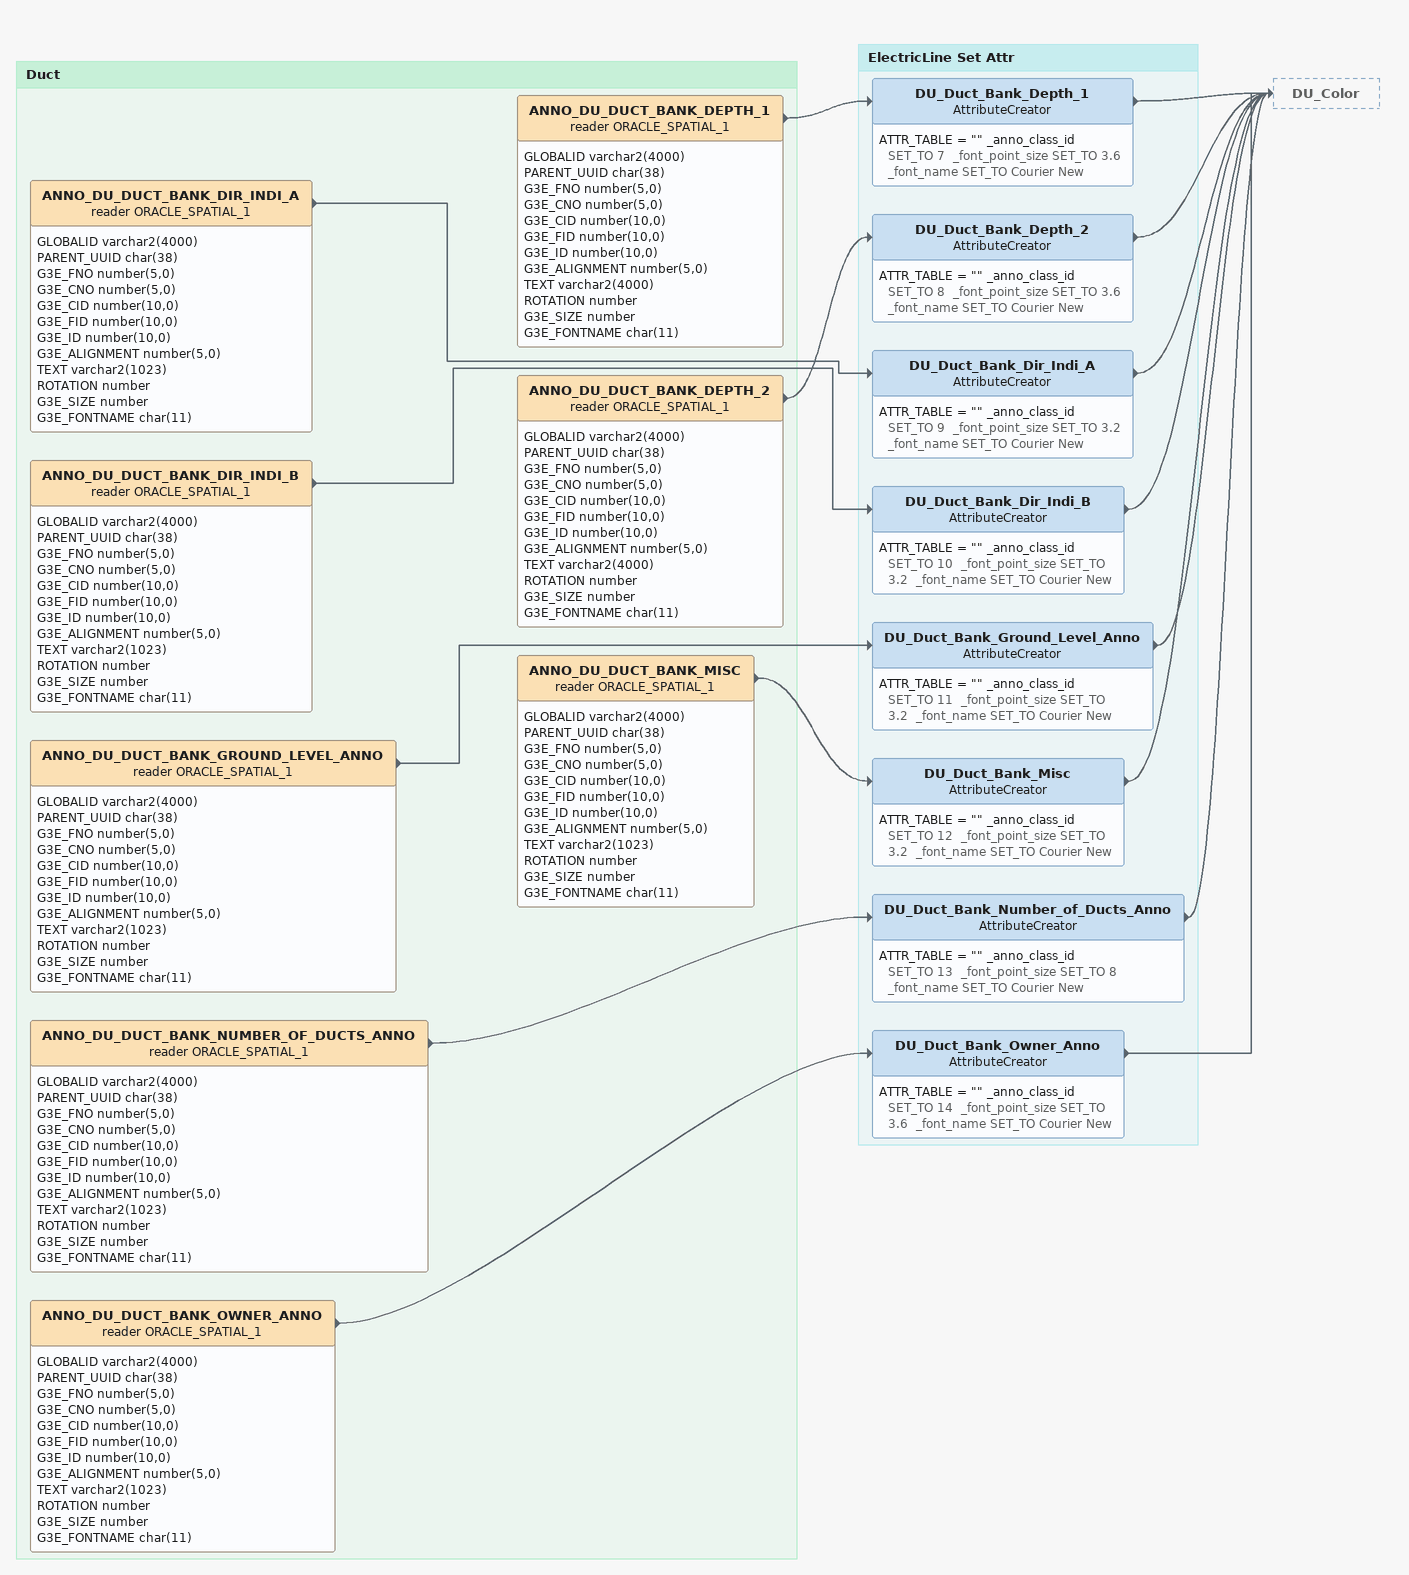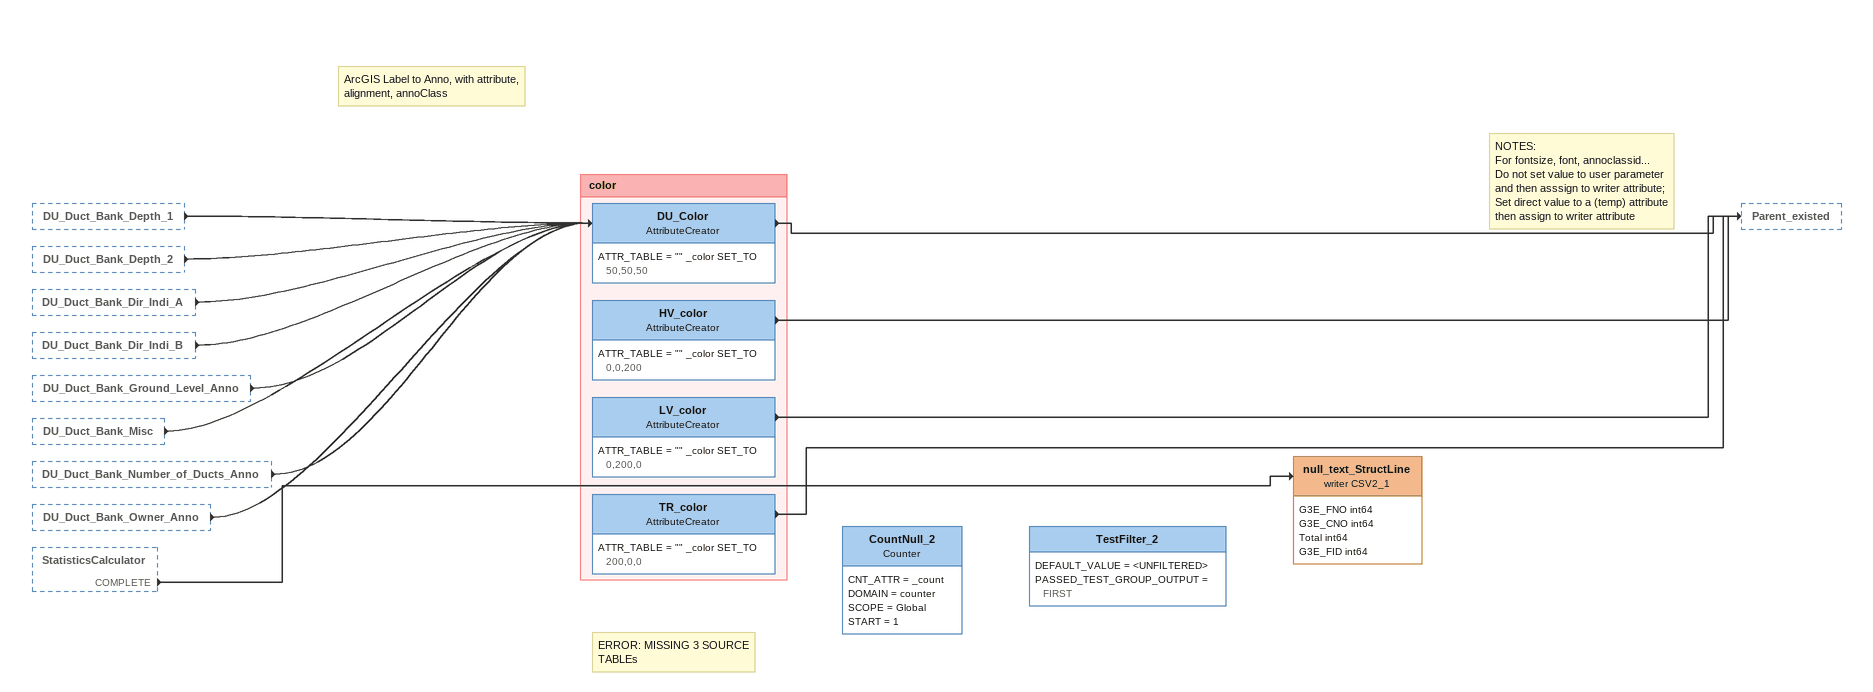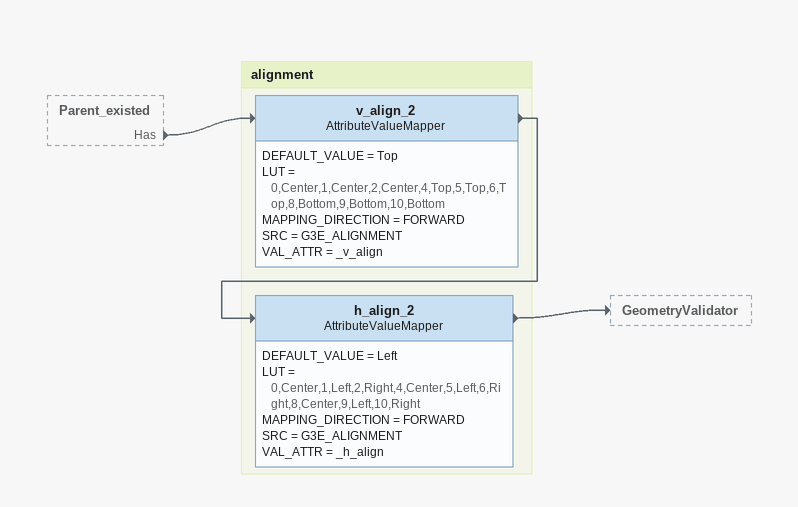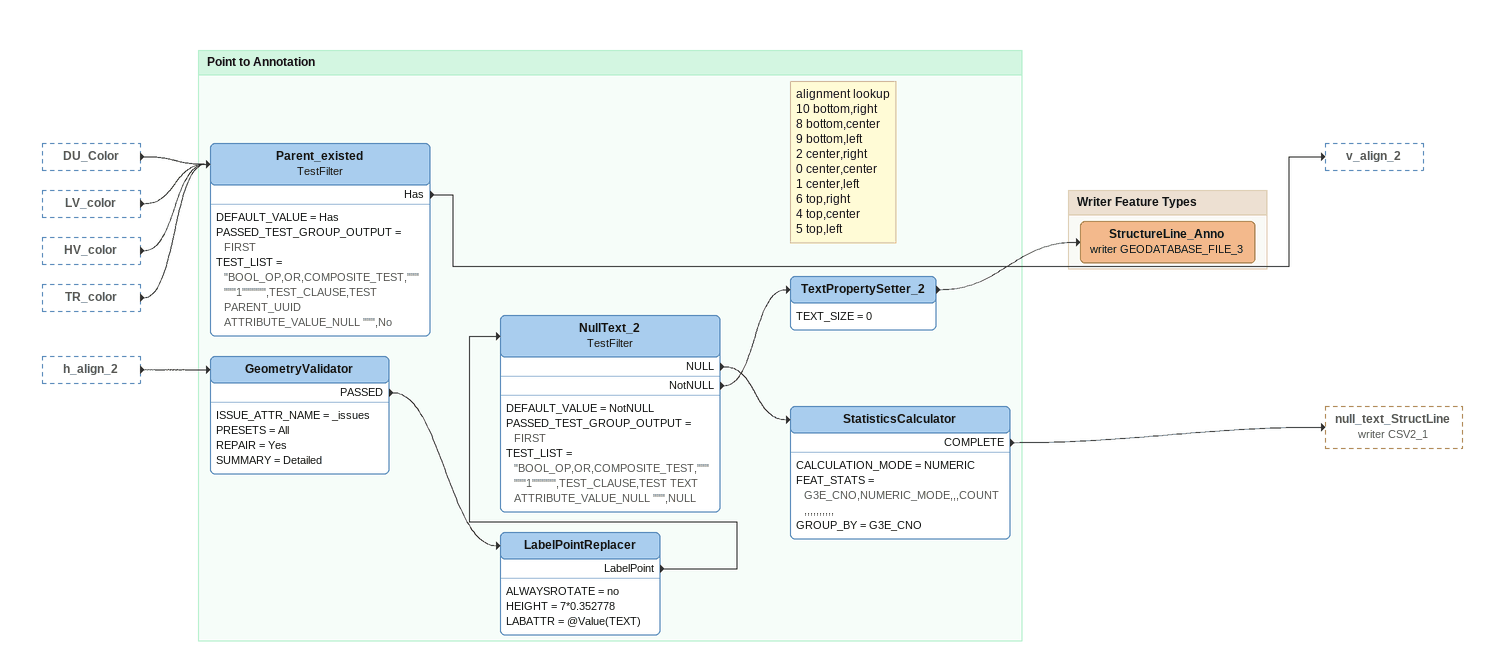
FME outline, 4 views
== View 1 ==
Bookmark: Duct
ANNO_DU_DUCT_BANK_GROUND_LEVEL_ANNO (reader ORACLE_SPATIAL_1)
    attributes: GLOBALID varchar2(4000), PARENT_UUID char(38), G3E_FNO number(5,0), G3E_CNO number(5,0), G3E_CID number(10,0), G3E_FID number(10,0), G3E_ID number(10,0), G3E_ALIGNMENT number(5,0), TEXT varchar2(1023), ROTATION number, G3E_SIZE number, G3E_FONTNAME char(11)
    -> DU_Duct_Bank_Ground_Level_Anno
ANNO_DU_DUCT_BANK_NUMBER_OF_DUCTS_ANNO (reader ORACLE_SPATIAL_1)
    attributes: GLOBALID varchar2(4000), PARENT_UUID char(38), G3E_FNO number(5,0), G3E_CNO number(5,0), G3E_CID number(10,0), G3E_FID number(10,0), G3E_ID number(10,0), G3E_ALIGNMENT number(5,0), TEXT varchar2(1023), ROTATION number, G3E_SIZE number, G3E_FONTNAME char(11)
    -> DU_Duct_Bank_Number_of_Ducts_Anno
ANNO_DU_DUCT_BANK_DIR_INDI_A (reader ORACLE_SPATIAL_1)
    attributes: GLOBALID varchar2(4000), PARENT_UUID char(38), G3E_FNO number(5,0), G3E_CNO number(5,0), G3E_CID number(10,0), G3E_FID number(10,0), G3E_ID number(10,0), G3E_ALIGNMENT number(5,0), TEXT varchar2(1023), ROTATION number, G3E_SIZE number, G3E_FONTNAME char(11)
    -> DU_Duct_Bank_Dir_Indi_A
ANNO_DU_DUCT_BANK_OWNER_ANNO (reader ORACLE_SPATIAL_1)
    attributes: GLOBALID varchar2(4000), PARENT_UUID char(38), G3E_FNO number(5,0), G3E_CNO number(5,0), G3E_CID number(10,0), G3E_FID number(10,0), G3E_ID number(10,0), G3E_ALIGNMENT number(5,0), TEXT varchar2(1023), ROTATION number, G3E_SIZE number, G3E_FONTNAME char(11)
    -> DU_Duct_Bank_Owner_Anno
ANNO_DU_DUCT_BANK_DEPTH_1 (reader ORACLE_SPATIAL_1)
    attributes: GLOBALID varchar2(4000), PARENT_UUID char(38), G3E_FNO number(5,0), G3E_CNO number(5,0), G3E_CID number(10,0), G3E_FID number(10,0), G3E_ID number(10,0), G3E_ALIGNMENT number(5,0), TEXT varchar2(4000), ROTATION number, G3E_SIZE number, G3E_FONTNAME char(11)
    -> DU_Duct_Bank_Depth_1
ANNO_DU_DUCT_BANK_DEPTH_2 (reader ORACLE_SPATIAL_1)
    attributes: GLOBALID varchar2(4000), PARENT_UUID char(38), G3E_FNO number(5,0), G3E_CNO number(5,0), G3E_CID number(10,0), G3E_FID number(10,0), G3E_ID number(10,0), G3E_ALIGNMENT number(5,0), TEXT varchar2(4000), ROTATION number, G3E_SIZE number, G3E_FONTNAME char(11)
    -> DU_Duct_Bank_Depth_2
ANNO_DU_DUCT_BANK_DIR_INDI_B (reader ORACLE_SPATIAL_1)
    attributes: GLOBALID varchar2(4000), PARENT_UUID char(38), G3E_FNO number(5,0), G3E_CNO number(5,0), G3E_CID number(10,0), G3E_FID number(10,0), G3E_ID number(10,0), G3E_ALIGNMENT number(5,0), TEXT varchar2(1023), ROTATION number, G3E_SIZE number, G3E_FONTNAME char(11)
    -> DU_Duct_Bank_Dir_Indi_B
ANNO_DU_DUCT_BANK_MISC (reader ORACLE_SPATIAL_1)
    attributes: GLOBALID varchar2(4000), PARENT_UUID char(38), G3E_FNO number(5,0), G3E_CNO number(5,0), G3E_CID number(10,0), G3E_FID number(10,0), G3E_ID number(10,0), G3E_ALIGNMENT number(5,0), TEXT varchar2(1023), ROTATION number, G3E_SIZE number, G3E_FONTNAME char(11)
    -> DU_Duct_Bank_Misc

Bookmark: ElectricLine Set Attr
DU_Duct_Bank_Ground_Level_Anno: AttributeCreator
    ATTR_TABLE = "" _anno_class_id SET_TO 11  _font_point_size SET_TO 3.2  _font_name SET_TO Courier New
    -> DU_Color
DU_Duct_Bank_Number_of_Ducts_Anno: AttributeCreator
    ATTR_TABLE = "" _anno_class_id SET_TO 13  _font_point_size SET_TO 8  _font_name SET_TO Courier New
    -> DU_Color
DU_Duct_Bank_Dir_Indi_A: AttributeCreator
    ATTR_TABLE = "" _anno_class_id SET_TO 9  _font_point_size SET_TO 3.2  _font_name SET_TO Courier New
    -> DU_Color
DU_Duct_Bank_Owner_Anno: AttributeCreator
    ATTR_TABLE = "" _anno_class_id SET_TO 14  _font_point_size SET_TO 3.6  _font_name SET_TO Courier New
    -> DU_Color
DU_Duct_Bank_Depth_1: AttributeCreator
    ATTR_TABLE = "" _anno_class_id SET_TO 7  _font_point_size SET_TO 3.6  _font_name SET_TO Courier New
    -> DU_Color
DU_Duct_Bank_Depth_2: AttributeCreator
    ATTR_TABLE = "" _anno_class_id SET_TO 8  _font_point_size SET_TO 3.6  _font_name SET_TO Courier New
    -> DU_Color
DU_Duct_Bank_Dir_Indi_B: AttributeCreator
    ATTR_TABLE = "" _anno_class_id SET_TO 10  _font_point_size SET_TO 3.2  _font_name SET_TO Courier New
    -> DU_Color
DU_Duct_Bank_Misc: AttributeCreator
    ATTR_TABLE = "" _anno_class_id SET_TO 12  _font_point_size SET_TO 3.2  _font_name SET_TO Courier New
    -> DU_Color

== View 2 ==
DU_Duct_Bank_Depth_1 [outside]
    -> DU_Color
DU_Duct_Bank_Depth_2 [outside]
    -> DU_Color
DU_Duct_Bank_Dir_Indi_A [outside]
    -> DU_Color
DU_Duct_Bank_Dir_Indi_B [outside]
    -> DU_Color
DU_Duct_Bank_Ground_Level_Anno [outside]
    -> DU_Color
DU_Duct_Bank_Misc [outside]
    -> DU_Color
DU_Duct_Bank_Number_of_Ducts_Anno [outside]
    -> DU_Color
DU_Duct_Bank_Owner_Anno [outside]
    -> DU_Color
StatisticsCalculator [outside]
    COMPLETE -> null_text_StructLine (writer CSV2_1)
Note: NOTES: / For fontsize, font, annoclassid... / Do not set value to user parameter and then asssign to writer attribute; / Set direct value to a (temp) attribute then assign to writer attribute
null_text_StructLine (writer CSV2_1)
    attributes: G3E_FNO int64, G3E_CNO int64, Total int64, G3E_FID int64
Note: ArcGIS Label to Anno, with attribute, alignment, annoClass
Note: ERROR: MISSING 3 SOURCE TABLEs
CountNull_2: Counter
    CNT_ATTR = _count
    DOMAIN = counter
    SCOPE = Global
    START = 1
TestFilter_2
    DEFAULT_VALUE = <UNFILTERED>
    PASSED_TEST_GROUP_OUTPUT = FIRST

Bookmark: color
DU_Color: AttributeCreator
    ATTR_TABLE = "" _color SET_TO 50,50,50
    -> Parent_existed
HV_color: AttributeCreator
    ATTR_TABLE = "" _color SET_TO 0,0,200
    -> Parent_existed
LV_color: AttributeCreator
    ATTR_TABLE = "" _color SET_TO 0,200,0
    -> Parent_existed
TR_color: AttributeCreator
    ATTR_TABLE = "" _color SET_TO 200,0,0
    -> Parent_existed

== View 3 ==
Parent_existed [outside]
    Has -> v_align_2

Bookmark: alignment
v_align_2: AttributeValueMapper
    DEFAULT_VALUE = Top
    LUT = 0,Center,1,Center,2,Center,4,Top,5,Top,6,Top,8,Bottom,9,Bottom,10,Bottom
    MAPPING_DIRECTION = FORWARD
    SRC = G3E_ALIGNMENT
    VAL_ATTR = _v_align
    -> h_align_2
h_align_2: AttributeValueMapper
    DEFAULT_VALUE = Left
    LUT = 0,Center,1,Left,2,Right,4,Center,5,Left,6,Right,8,Center,9,Left,10,Right
    MAPPING_DIRECTION = FORWARD
    SRC = G3E_ALIGNMENT
    VAL_ATTR = _h_align
    -> GeometryValidator

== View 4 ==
DU_Color [outside]
    -> Parent_existed
LV_color [outside]
    -> Parent_existed
HV_color [outside]
    -> Parent_existed
TR_color [outside]
    -> Parent_existed
h_align_2 [outside]
    -> GeometryValidator

Bookmark: Point to Annotation
Parent_existed: TestFilter
    DEFAULT_VALUE = Has
    PASSED_TEST_GROUP_OUTPUT = FIRST
    TEST_LIST = "BOOL_OP,OR,COMPOSITE_TEST,""""""1"""""",TEST_CLAUSE,TEST PARENT_UUID ATTRIBUTE_VALUE_NULL """,No
    Has -> v_align_2
GeometryValidator
    ISSUE_ATTR_NAME = _issues
    PRESETS = All
    REPAIR = Yes
    SUMMARY = Detailed
    PASSED -> LabelPointReplacer
LabelPointReplacer
    ALWAYSROTATE = no
    HEIGHT = 7*0.352778
    LABATTR = @Value(TEXT)
    LabelPoint -> NullText_2
NullText_2: TestFilter
    DEFAULT_VALUE = NotNULL
    PASSED_TEST_GROUP_OUTPUT = FIRST
    TEST_LIST = "BOOL_OP,OR,COMPOSITE_TEST,""""""1"""""",TEST_CLAUSE,TEST TEXT ATTRIBUTE_VALUE_NULL """,NULL
    NULL -> StatisticsCalculator
    NotNULL -> TextPropertySetter_2
Note: alignment lookup / 10 bottom,right / 8 bottom,center / 9 bottom,left / 2 center,right / 0 center,center / 1 center,left / 6 top,right / 4 top,center / 5 top,left
TextPropertySetter_2
    TEXT_SIZE = 0
    -> StructureLine_Anno (writer GEODATABASE_FILE_3)
StatisticsCalculator
    CALCULATION_MODE = NUMERIC
    FEAT_STATS = G3E_CNO,NUMERIC_MODE,,,COUNT,,,,,,,,,,
    GROUP_BY = G3E_CNO
    COMPLETE -> null_text_StructLine (writer CSV2_1)

Bookmark: Writer Feature Types
StructureLine_Anno (writer GEODATABASE_FILE_3)
